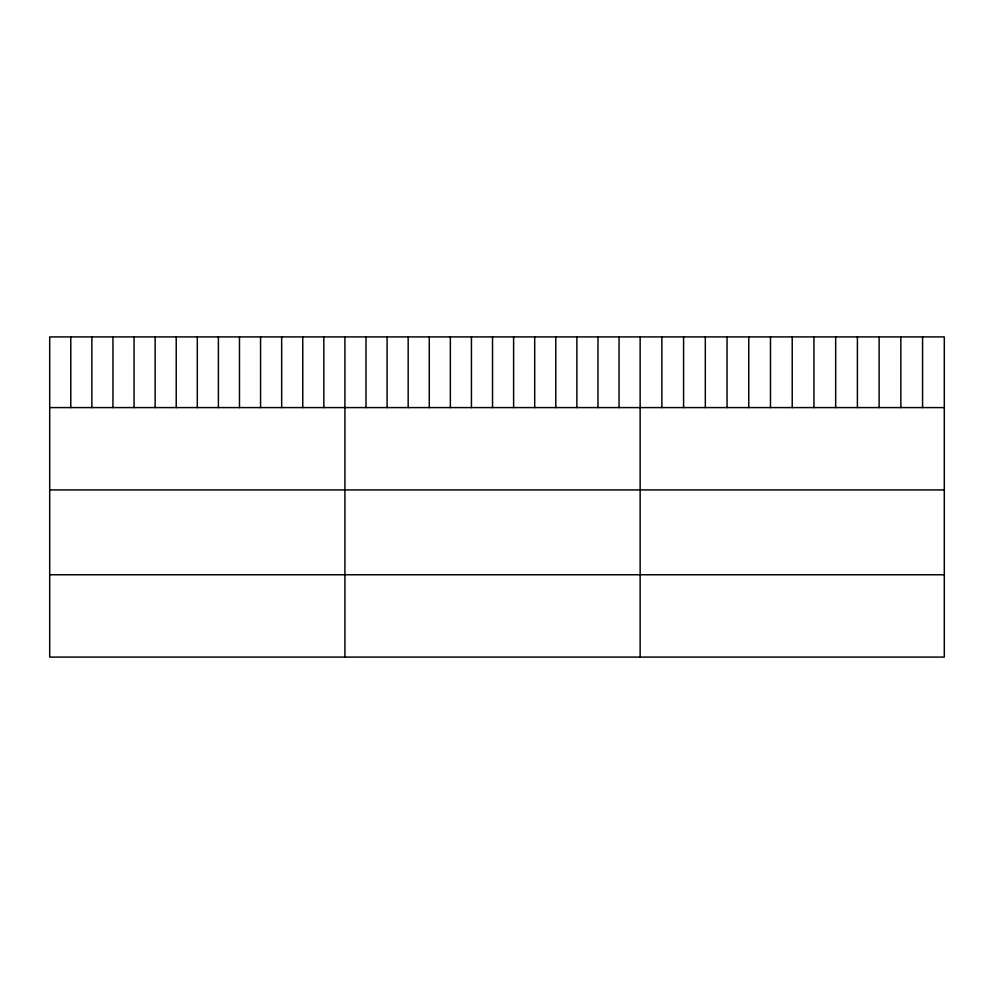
<?xml version="1.0" encoding="UTF-8"?>
<svg xmlns="http://www.w3.org/2000/svg" width="994" height="994" viewBox="0 0 994 994"><rect width="100%" height="100%" fill="white"/><g stroke="black" fill="none" stroke-linecap="round" stroke-linejoin="round"><path stroke-width="1.49" d="M944.3 407.59L944.3 657.084L49.7 657.084L49.7 336.916L944.3 336.916L944.3 407.59L49.7 407.59M49.7 489.918L944.3 489.918M49.7 574.756L944.3 574.756M922.569 336.916L922.569 407.59M900.85 336.916L900.85 407.59M879.118 336.916L879.118 407.59M857.4 336.916L857.4 407.59M835.668 336.916L835.668 407.59M813.949 336.916L813.949 407.59M792.218 336.916L792.218 407.59M770.487 336.916L770.487 407.59M748.768 336.916L748.768 407.59M727.036 336.916L727.036 407.59M705.318 336.916L705.318 407.59M683.586 336.916L683.586 407.59M661.867 336.916L661.867 407.59M640.136 336.916L640.136 657.084M619.051 336.916L619.051 407.59M597.966 336.916L597.966 407.59M576.88 336.916L576.88 407.59M555.783 336.916L555.783 407.59M534.697 336.916L534.697 407.59M513.612 336.916L513.612 407.59M492.527 336.916L492.527 407.59M471.442 336.916L471.442 407.59M450.357 336.916L450.357 407.59M429.271 336.916L429.271 407.59M408.174 336.916L408.174 407.59M387.088 336.916L387.088 407.59M366.003 336.916L366.003 407.59M344.918 336.916L344.918 657.084M323.833 336.916L323.833 407.59M302.748 336.916L302.748 407.59M281.662 336.916L281.662 407.59M260.565 336.916L260.565 407.59M239.479 336.916L239.479 407.59M218.394 336.916L218.394 407.59M197.309 336.916L197.309 407.59M176.224 336.916L176.224 407.59M155.139 336.916L155.139 407.59M134.053 336.916L134.053 407.59M112.956 336.916L112.956 407.59M91.87 336.916L91.87 407.59M70.785 336.916L70.785 407.59"/></g></svg>
